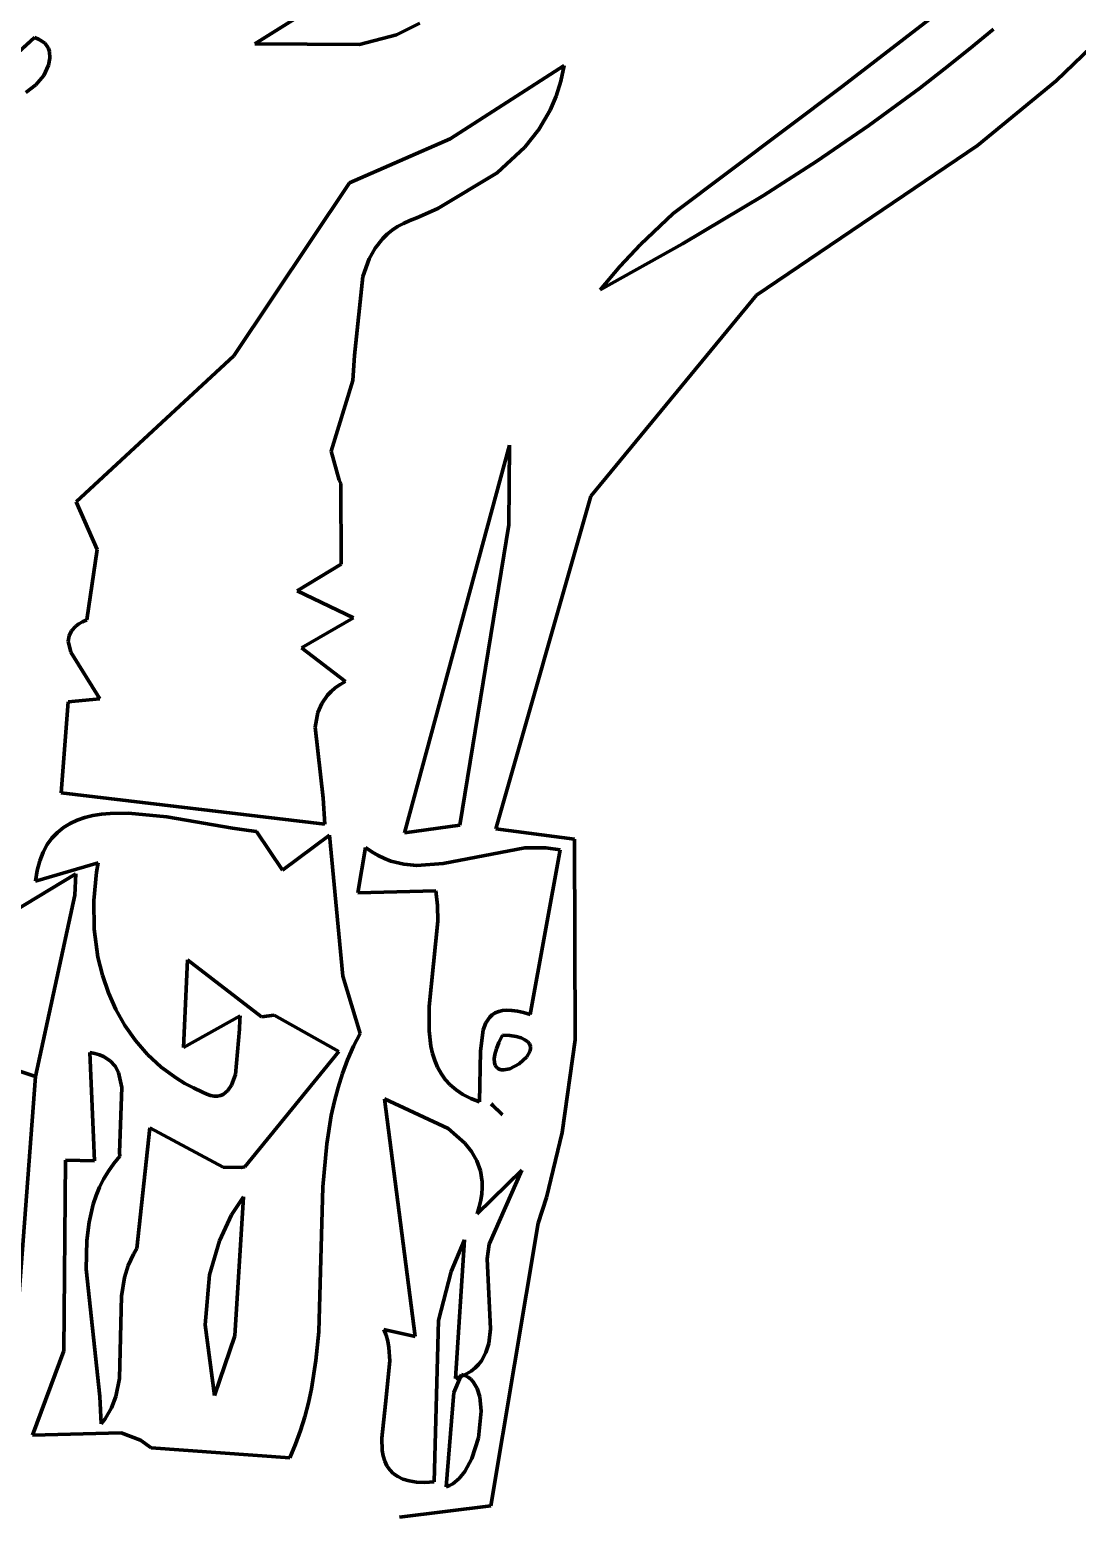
# Model space of a CAD drawing. Header units: millimetres. Extents: x 0 to 8.5, y 0 to 13.2.
# Drawn here: x 6.832 to 7.43, y 6.113 to 6.959 of the extents above; entities that cross this region are included whole.
import ezdxf

# ---------------------------------------------------------------- set-up
doc = ezdxf.new("R2010")
doc.units = ezdxf.units.MM
for name, color, linetype, lineweight in [('color#060606ff', 7, 'CONTINUOUS', 100), ('color#aeaeaeff', 7, 'CONTINUOUS', 100), ('color#ffffffff', 7, 'CONTINUOUS', 100)]:
    doc.layers.add(name, color=color, linetype=linetype, lineweight=lineweight)

msp = doc.modelspace()

# ---------------------------------------------------------------- linework, layer by layer
at = {"layer": 'color#060606ff'}
for p, q in [((7.01015, 6.98262), (6.96033, 6.95136)), ((7.04123, 6.95651), (7.05455, 6.96317)), ((7.35032, 6.96909), (7.29575, 6.9269)), ((6.83443, 6.95491), (6.76421, 6.89103)), ((6.83675, 6.95403), (6.83443, 6.95491)), ((6.83869, 6.95295), (6.83675, 6.95403)), ((6.84026, 6.95167), (6.83869, 6.95295)), ((7.02001, 6.95095), (7.04123, 6.95651)), ((7.36831, 6.94823), (7.38211, 6.95974)), ((7.44809, 6.95916), (7.41798, 6.93015)), ((6.84149, 6.95022), (6.84026, 6.95167)), ((6.84239, 6.94862), (6.84149, 6.95022)), ((6.84297, 6.94691), (6.84239, 6.94862)), ((6.84327, 6.94319), (6.84297, 6.94691)), ((6.96033, 6.95136), (7.02001, 6.95095)), ((7.35428, 6.93698), (7.36831, 6.94823)), ((6.83967, 6.93331), (6.8425, 6.93925)), ((6.8425, 6.93925), (6.84327, 6.94319)), ((7.13692, 6.93905), (7.07182, 6.89716)), ((7.13511, 6.93004), (7.13692, 6.93905)), ((7.34004, 6.92598), (7.35428, 6.93698)), ((6.82954, 6.92354), (6.8352, 6.92787)), ((6.8352, 6.92787), (6.83967, 6.93331)), ((7.13245, 6.92154), (7.13511, 6.93004)), ((7.41798, 6.93015), (7.37308, 6.8933)), ((7.12899, 6.91354), (7.13245, 6.92154)), ((7.29575, 6.9269), (7.19921, 6.8545)), ((7.31096, 6.9047), (7.34004, 6.92598)), ((7.12246, 6.90244), (7.12899, 6.91354)), ((7.11449, 6.89237), (7.12246, 6.90244)), ((7.28119, 6.88433), (7.31096, 6.9047)), ((7.07182, 6.89716), (7.01437, 6.87198)), ((7.37308, 6.8933), (7.24683, 6.80789)), ((7.09864, 6.87771), (7.11449, 6.89237)), ((7.06485, 6.85725), (7.09864, 6.87771)), ((7.25084, 6.86482), (7.28119, 6.88433)), ((7.01437, 6.87198), (6.94823, 6.77315)), ((7.2045, 6.83703), (7.25084, 6.86482)), ((7.04886, 6.85048), (7.05289, 6.85189)), ((7.05289, 6.85189), (7.06485, 6.85725)), ((7.19921, 6.8545), (7.18046, 6.83679)), ((7.03335, 6.8401), (7.03588, 6.84258)), ((7.03588, 6.84258), (7.03869, 6.84487)), ((7.03869, 6.84487), (7.04178, 6.84696)), ((7.04178, 6.84696), (7.04516, 6.84883)), ((7.04516, 6.84883), (7.04886, 6.85048)), ((7.02563, 6.82852), (7.02904, 6.83462)), ((7.02904, 6.83462), (7.03335, 6.8401)), ((7.15751, 6.81087), (7.2045, 6.83703)), ((7.18046, 6.83679), (7.16866, 6.8242)), ((7.02197, 6.81845), (7.02563, 6.82852)), ((7.01729, 6.77328), (7.02197, 6.81845)), ((7.16866, 6.8242), (7.15751, 6.81087)), ((7.24683, 6.80789), (7.15219, 6.69307)), ((6.94823, 6.77315), (6.85819, 6.68985)), ((7.01634, 6.75898), (7.01729, 6.77328)), ((7.00383, 6.71878), (7.01634, 6.75898)), ((7.00835, 6.7022), (7.00383, 6.71878)), ((7.10576, 6.72205), (7.04577, 6.50078)), ((7.10544, 6.67671), (7.10576, 6.72205)), ((7.00947, 6.70019), (7.00835, 6.7022)), ((7.00954, 6.65411), (7.00947, 6.70019)), ((7.15219, 6.69307), (7.098, 6.50309)), ((6.85819, 6.68985), (6.87018, 6.66252)), ((7.07741, 6.50515), (7.10544, 6.67671)), ((6.87018, 6.66252), (6.86432, 6.62234)), ((6.98453, 6.63897), (7.00954, 6.65411)), ((7.01661, 6.62351), (6.98453, 6.63897)), ((6.86432, 6.62234), (6.86189, 6.62119)), ((6.98699, 6.60632), (7.01661, 6.62351)), ((6.85556, 6.61609), (6.85415, 6.61325)), ((6.85809, 6.61874), (6.85556, 6.61609)), ((6.85982, 6.62), (6.85809, 6.61874)), ((6.86189, 6.62119), (6.85982, 6.62)), ((6.85415, 6.61325), (6.85373, 6.61025)), ((6.85373, 6.61025), (6.85526, 6.60389)), ((7.01207, 6.58719), (6.98699, 6.60632)), ((6.85526, 6.60389), (6.87179, 6.57719)), ((7.00174, 6.57935), (7.00382, 6.58152)), ((7.00382, 6.58152), (7.00622, 6.58355)), ((7.00622, 6.58355), (7.00896, 6.58544)), ((7.00896, 6.58544), (7.01207, 6.58719)), ((6.85371, 6.5756), (6.84974, 6.5235)), ((6.87179, 6.57719), (6.85371, 6.5756)), ((6.9963, 6.56951), (6.99848, 6.57464)), ((6.99848, 6.57464), (7.00174, 6.57935)), ((6.9947, 6.56112), (6.9963, 6.56951)), ((6.99936, 6.52056), (6.9947, 6.56112)), ((6.84974, 6.5235), (7.00026, 6.50569)), ((7.00026, 6.50569), (6.99936, 6.52056)), ((6.85097, 6.50376), (6.8475, 6.501)), ((6.85475, 6.50607), (6.85097, 6.50376)), ((6.85884, 6.50795), (6.85475, 6.50607)), ((6.8632, 6.50943), (6.85884, 6.50795)), ((6.86779, 6.51055), (6.8632, 6.50943)), ((6.87261, 6.51133), (6.86779, 6.51055)), ((6.87761, 6.5118), (6.87261, 6.51133)), ((6.88808, 6.51193), (6.87761, 6.5118)), ((6.91009, 6.50979), (6.88808, 6.51193)), ((6.94754, 6.50331), (6.91009, 6.50979)), ((7.04577, 6.50078), (7.07741, 6.50515)), ((6.84439, 6.49775), (6.84166, 6.49398)), ((6.8475, 6.501), (6.84439, 6.49775)), ((6.95693, 6.50197), (6.94754, 6.50331)), ((6.96127, 6.50154), (6.95693, 6.50197)), ((6.97603, 6.47947), (6.96127, 6.50154)), ((7.00291, 6.49942), (6.97603, 6.47947)), ((7.01056, 6.41878), (7.00291, 6.49942)), ((7.098, 6.50309), (7.14284, 6.49712)), ((7.14284, 6.49712), (7.14324, 6.38252)), ((6.83933, 6.48967), (6.83744, 6.48478)), ((6.84166, 6.49398), (6.83933, 6.48967)), ((7.02343, 6.49228), (7.01912, 6.46636)), ((7.02704, 6.4898), (7.02343, 6.49228)), ((7.03067, 6.48771), (7.02704, 6.4898)), ((7.03431, 6.486), (7.03067, 6.48771)), ((7.11457, 6.49209), (7.06788, 6.4832)), ((7.12655, 6.49213), (7.11457, 6.49209)), ((7.11755, 6.39695), (7.13461, 6.49098)), ((7.13461, 6.49098), (7.12655, 6.49213)), ((6.83506, 6.47316), (6.87083, 6.48365)), ((6.836, 6.47929), (6.83506, 6.47316)), ((6.83744, 6.48478), (6.836, 6.47929)), ((6.86987, 6.47828), (6.86824, 6.46202)), ((6.87083, 6.48365), (6.86987, 6.47828)), ((7.03798, 6.48463), (7.03431, 6.486)), ((7.04535, 6.48283), (7.03798, 6.48463)), ((7.0528, 6.48213), (7.04535, 6.48283)), ((7.06788, 6.4832), (7.0528, 6.48213)), ((6.85806, 6.47739), (6.8144, 6.45111)), ((6.8574, 6.46506), (6.85806, 6.47739)), ((6.83502, 6.3616), (6.8574, 6.46506)), ((6.86824, 6.46202), (6.86851, 6.44577)), ((7.01912, 6.46636), (7.06365, 6.46768)), ((7.06365, 6.46768), (7.06467, 6.45923)), ((7.06467, 6.45923), (7.06475, 6.45022)), ((6.86851, 6.44577), (6.87069, 6.4298)), ((7.06475, 6.45022), (7.05993, 6.40163)), ((6.87069, 6.4298), (6.87322, 6.41944)), ((6.91947, 6.37818), (6.92182, 6.42817)), ((6.92182, 6.42817), (6.96403, 6.39564)), ((6.87322, 6.41944), (6.87662, 6.40941)), ((7.02041, 6.38604), (7.01056, 6.41878)), ((6.87662, 6.40941), (6.88089, 6.39978)), ((6.88089, 6.39978), (6.88604, 6.39064)), ((6.95191, 6.39622), (6.91947, 6.37818)), ((6.95157, 6.38864), (6.95171, 6.39385)), ((6.95171, 6.39385), (6.95191, 6.39622)), ((6.96403, 6.39564), (6.97138, 6.39653)), ((6.97138, 6.39653), (7.00822, 6.37586)), ((7.05993, 6.40163), (7.05979, 6.3876)), ((7.09219, 6.39226), (7.09447, 6.39552)), ((7.09447, 6.39552), (7.09592, 6.39682)), ((7.09592, 6.39682), (7.09762, 6.39788)), ((7.09762, 6.39788), (7.09956, 6.39867)), ((7.09956, 6.39867), (7.10178, 6.39919)), ((7.10178, 6.39919), (7.10429, 6.39941)), ((7.10429, 6.39941), (7.1071, 6.39932)), ((7.1071, 6.39932), (7.11024, 6.39889)), ((7.11024, 6.39889), (7.11371, 6.3981)), ((7.11371, 6.3981), (7.11755, 6.39695)), ((6.88604, 6.39064), (6.89207, 6.38206)), ((6.94917, 6.36265), (6.95157, 6.38864)), ((7.01655, 6.37881), (7.02041, 6.38604)), ((7.05979, 6.3876), (7.06081, 6.37882)), ((7.08917, 6.37595), (7.09066, 6.38826)), ((7.09066, 6.38826), (7.09219, 6.39226)), ((7.10164, 6.38518), (7.09965, 6.38094)), ((7.10595, 6.38489), (7.10164, 6.38518)), ((6.89207, 6.38206), (6.89899, 6.37413)), ((7.01321, 6.37107), (7.01655, 6.37881)), ((7.06081, 6.37882), (7.06175, 6.37465)), ((7.09826, 6.37728), (7.09741, 6.37418)), ((7.09965, 6.38094), (7.09826, 6.37728)), ((7.10951, 6.38433), (7.10595, 6.38489)), ((7.11236, 6.38355), (7.10951, 6.38433)), ((7.11455, 6.38257), (7.11236, 6.38355)), ((7.11613, 6.38142), (7.11455, 6.38257)), ((7.11715, 6.38013), (7.11613, 6.38142)), ((7.11767, 6.37874), (7.11715, 6.38013)), ((7.11737, 6.37578), (7.11772, 6.37728)), ((7.11772, 6.37728), (7.11767, 6.37874)), ((7.14324, 6.38252), (7.1359, 6.32962)), ((6.86898, 6.37472), (6.86609, 6.37529)), ((6.86609, 6.37529), (6.86872, 6.31348)), ((6.87157, 6.37395), (6.86898, 6.37472)), ((6.87387, 6.37299), (6.87157, 6.37395)), ((6.87765, 6.37054), (6.87387, 6.37299)), ((6.88047, 6.36746), (6.87765, 6.37054)), ((6.89899, 6.37413), (6.90681, 6.36692)), ((7.00822, 6.37586), (6.95464, 6.31003)), ((7.01031, 6.36324), (7.01321, 6.37107)), ((7.06175, 6.37465), (7.06301, 6.37066)), ((7.06301, 6.37066), (7.06463, 6.36686)), ((7.08854, 6.34703), (7.08917, 6.37595)), ((7.09741, 6.37418), (7.09705, 6.3716)), ((7.09705, 6.3716), (7.09713, 6.36951)), ((7.09713, 6.36951), (7.0976, 6.36788)), ((7.10587, 6.366), (7.11124, 6.36873)), ((7.11124, 6.36873), (7.11565, 6.37277)), ((7.11565, 6.37277), (7.11737, 6.37578)), ((6.82441, 6.21978), (6.83502, 6.3616)), ((6.88244, 6.36382), (6.88047, 6.36746)), ((6.88434, 6.35525), (6.88244, 6.36382)), ((6.90681, 6.36692), (6.91553, 6.36052)), ((6.91553, 6.36052), (6.92023, 6.35764)), ((6.94696, 6.35661), (6.94917, 6.36265)), ((7.00783, 6.35535), (7.01031, 6.36324)), ((7.06463, 6.36686), (7.06663, 6.36326)), ((7.06663, 6.36326), (7.06906, 6.35989)), ((7.06906, 6.35989), (7.07193, 6.35676)), ((7.0976, 6.36788), (7.09842, 6.36668)), ((7.09842, 6.36668), (7.09952, 6.36587)), ((7.09952, 6.36587), (7.10087, 6.36544)), ((7.10087, 6.36544), (7.10241, 6.36533)), ((7.10241, 6.36533), (7.10587, 6.366)), ((6.88295, 6.3182), (6.88434, 6.35525)), ((6.92023, 6.35764), (6.92515, 6.35499)), ((6.92515, 6.35499), (6.93031, 6.35259)), ((6.93031, 6.35259), (6.93277, 6.35144)), ((6.93277, 6.35144), (6.93504, 6.35069)), ((6.94071, 6.35069), (6.94226, 6.35134)), ((6.94226, 6.35134), (6.94489, 6.3535)), ((6.94489, 6.3535), (6.94696, 6.35661)), ((7.00572, 6.34738), (7.00783, 6.35535)), ((7.07193, 6.35676), (7.07529, 6.3539)), ((7.07529, 6.3539), (7.07915, 6.35131)), ((7.07915, 6.35131), (7.08356, 6.34901)), ((6.93504, 6.35069), (6.93711, 6.35033)), ((6.93711, 6.35033), (6.939, 6.35034)), ((6.939, 6.35034), (6.94071, 6.35069)), ((7.00396, 6.33936), (7.00572, 6.34738)), ((7.03437, 6.34879), (7.05188, 6.213)), ((7.07075, 6.33185), (7.03437, 6.34879)), ((7.08356, 6.34901), (7.08854, 6.34703)), ((7.09535, 6.34593), (7.0962, 6.34508)), ((7.10172, 6.33957), (7.09535, 6.34593)), ((7.0962, 6.34508), (7.10172, 6.33957)), ((7.00135, 6.32315), (7.00396, 6.33936)), ((6.90023, 6.3322), (6.89294, 6.26326)), ((6.94217, 6.3097), (6.90023, 6.3322)), ((7.0803, 6.32349), (7.07075, 6.33185)), ((7.1359, 6.32962), (7.12682, 6.29246)), ((6.88321, 6.31602), (6.88295, 6.3182)), ((6.9992, 6.29852), (7.00135, 6.32315)), ((7.08408, 6.31868), (7.0803, 6.32349)), ((7.08704, 6.31339), (7.08408, 6.31868)), ((6.85216, 6.3137), (6.85109, 6.2049)), ((6.86872, 6.31348), (6.85216, 6.3137)), ((6.87662, 6.30748), (6.87971, 6.31184)), ((6.87971, 6.31184), (6.88321, 6.31602)), ((6.95248, 6.30958), (6.94217, 6.3097)), ((6.95464, 6.31003), (6.95248, 6.30958)), ((7.08908, 6.30762), (7.08704, 6.31339)), ((6.87159, 6.29832), (6.87392, 6.30297)), ((6.87392, 6.30297), (6.87662, 6.30748)), ((7.11268, 6.30799), (7.08725, 6.28311)), ((7.09007, 6.30132), (7.08908, 6.30762)), ((7.09014, 6.29797), (7.09007, 6.30132)), ((7.09413, 6.26571), (7.11268, 6.30799)), ((6.86796, 6.2886), (6.86961, 6.29352)), ((6.86961, 6.29352), (6.87159, 6.29832)), ((6.99677, 6.21566), (6.9992, 6.29852)), ((7.08936, 6.29084), (7.08991, 6.29448)), ((7.08991, 6.29448), (7.09014, 6.29797)), ((7.12682, 6.29246), (7.12218, 6.27779)), ((6.86556, 6.27842), (6.86796, 6.2886)), ((7.08725, 6.28311), (7.08848, 6.28705)), ((7.08848, 6.28705), (7.08936, 6.29084)), ((6.86423, 6.26785), (6.86556, 6.27842)), ((7.12218, 6.27779), (7.09511, 6.1164)), ((6.86385, 6.25143), (6.86423, 6.26785)), ((7.07236, 6.25023), (7.0801, 6.26821)), ((7.0801, 6.26821), (7.07493, 6.18904)), ((6.89097, 6.2601), (6.88789, 6.25355)), ((6.89294, 6.26326), (6.89097, 6.2601)), ((7.09293, 6.25746), (7.09413, 6.26571)), ((6.87174, 6.17874), (6.86385, 6.25143)), ((6.88789, 6.25355), (6.88579, 6.24675)), ((7.06518, 6.22217), (7.07236, 6.25023)), ((7.09488, 6.2175), (7.09293, 6.25746)), ((6.88579, 6.24675), (6.8841, 6.23618)), ((6.8841, 6.23618), (6.88306, 6.18912)), ((6.99518, 6.1993), (6.99677, 6.21566)), ((7.05188, 6.213), (7.03393, 6.21705)), ((7.03393, 6.21705), (7.03527, 6.21385)), ((7.06273, 6.12999), (7.06518, 6.22217)), ((7.09386, 6.20901), (7.09488, 6.2175)), ((7.03527, 6.21385), (7.03624, 6.21044)), ((7.03624, 6.21044), (7.03689, 6.20686)), ((7.09226, 6.20385), (7.09386, 6.20901)), ((6.85109, 6.2049), (6.83334, 6.15672)), ((6.99262, 6.18312), (6.99518, 6.1993)), ((7.03735, 6.19925), (7.03482, 6.17464)), ((7.03689, 6.20686), (7.03735, 6.19925)), ((7.08807, 6.19706), (7.08973, 6.19918)), ((7.08973, 6.19918), (7.09226, 6.20385)), ((7.07829, 6.19128), (7.07384, 6.18106)), ((7.07493, 6.18904), (7.07827, 6.19026)), ((7.07827, 6.19026), (7.08123, 6.19168)), ((7.08029, 6.19073), (7.07829, 6.19128)), ((7.08209, 6.18984), (7.08029, 6.19073)), ((7.08123, 6.19168), (7.08384, 6.1933)), ((7.08384, 6.1933), (7.08611, 6.19509)), ((7.08611, 6.19509), (7.08807, 6.19706)), ((6.88306, 6.18912), (6.88089, 6.17887)), ((6.99089, 6.17511), (6.99262, 6.18312)), ((7.08368, 6.18863), (7.08209, 6.18984)), ((7.08507, 6.18713), (7.08368, 6.18863)), ((7.08727, 6.18333), (7.08507, 6.18713)), ((7.08874, 6.17866), (7.08727, 6.18333)), ((6.87258, 6.16312), (6.87174, 6.17874)), ((6.88089, 6.17887), (6.87838, 6.17234)), ((6.98882, 6.16717), (6.99089, 6.17511)), ((7.03482, 6.17464), (7.03274, 6.15497)), ((7.07384, 6.18106), (7.06958, 6.12721)), ((7.08963, 6.17045), (7.08874, 6.17866)), ((6.87482, 6.16611), (6.87258, 6.16312)), ((6.87838, 6.17234), (6.87482, 6.16611)), ((6.98637, 6.15929), (6.98882, 6.16717)), ((7.088, 6.15522), (7.08963, 6.17045)), ((6.83334, 6.15672), (6.88387, 6.15799)), ((6.88387, 6.15799), (6.89494, 6.1539)), ((6.98351, 6.15149), (6.98637, 6.15929)), ((6.89494, 6.1539), (6.90109, 6.14951)), ((6.90109, 6.14951), (6.98021, 6.14377)), ((6.98021, 6.14377), (6.98351, 6.15149)), ((7.03274, 6.15497), (7.03305, 6.14804)), ((7.03305, 6.14804), (7.0336, 6.14488)), ((7.08424, 6.14346), (7.088, 6.15522)), ((7.0336, 6.14488), (7.03447, 6.14195)), ((7.03447, 6.14195), (7.0357, 6.13928)), ((7.0802, 6.13595), (7.08424, 6.14346)), ((7.0357, 6.13928), (7.03731, 6.13688)), ((7.03731, 6.13688), (7.03935, 6.13479)), ((7.03935, 6.13479), (7.04186, 6.13303)), ((7.04186, 6.13303), (7.04488, 6.13162)), ((7.04488, 6.13162), (7.04843, 6.13059)), ((7.07345, 6.12896), (7.07701, 6.13194)), ((7.07701, 6.13194), (7.0802, 6.13595)), ((7.04843, 6.13059), (7.05257, 6.12995)), ((7.05257, 6.12995), (7.05732, 6.12975)), ((7.05732, 6.12975), (7.06273, 6.12999)), ((7.06958, 6.12721), (7.07155, 6.12792)), ((7.07155, 6.12792), (7.07345, 6.12896)), ((7.09511, 6.1164), (7.04298, 6.10984))]:
    msp.add_line(p, q, dxfattribs=at)
at = {"layer": 'color#aeaeaeff'}
for p, q in [((7.09965, 6.38094), (7.10164, 6.38518)), ((7.10164, 6.38518), (7.10595, 6.38489)), ((7.09741, 6.37418), (7.09826, 6.37728)), ((7.09826, 6.37728), (7.09965, 6.38094)), ((7.10595, 6.38489), (7.10951, 6.38433)), ((7.10951, 6.38433), (7.11236, 6.38355)), ((7.11236, 6.38355), (7.11455, 6.38257)), ((7.11455, 6.38257), (7.11613, 6.38142)), ((7.11613, 6.38142), (7.11715, 6.38013)), ((7.11715, 6.38013), (7.11767, 6.37874)), ((7.11772, 6.37728), (7.11737, 6.37578)), ((7.11767, 6.37874), (7.11772, 6.37728)), ((6.80483, 6.37155), (6.83502, 6.3616)), ((7.09705, 6.3716), (7.09741, 6.37418)), ((7.09713, 6.36951), (7.09705, 6.3716)), ((7.0976, 6.36788), (7.09713, 6.36951)), ((7.11124, 6.36873), (7.10587, 6.366)), ((7.11565, 6.37277), (7.11124, 6.36873)), ((7.11737, 6.37578), (7.11565, 6.37277)), ((6.83502, 6.3616), (6.82441, 6.21978)), ((7.09842, 6.36668), (7.0976, 6.36788)), ((7.09952, 6.36587), (7.09842, 6.36668)), ((7.10087, 6.36544), (7.09952, 6.36587)), ((7.10241, 6.36533), (7.10087, 6.36544)), ((7.10587, 6.366), (7.10241, 6.36533)), ((7.09535, 6.34593), (7.10172, 6.33957)), ((7.0962, 6.34508), (7.09535, 6.34593)), ((7.10172, 6.33957), (7.0962, 6.34508)), ((6.94702, 6.28247), (6.95387, 6.29276)), ((6.95387, 6.29276), (6.94877, 6.21348)), ((6.94, 6.26779), (6.94702, 6.28247)), ((6.93439, 6.24829), (6.94, 6.26779)), ((6.93182, 6.2198), (6.93439, 6.24829)), ((6.93729, 6.17931), (6.93182, 6.2198)), ((6.94877, 6.21348), (6.93729, 6.17931))]:
    msp.add_line(p, q, dxfattribs=at)
at = {"layer": 'color#ffffffff'}
for p, q in [((6.96033, 6.95136), (7.01015, 6.98262)), ((7.05455, 6.96317), (7.04123, 6.95651)), ((7.29575, 6.9269), (7.35032, 6.96909)), ((6.76421, 6.89103), (6.83443, 6.95491)), ((6.83443, 6.95491), (6.83675, 6.95403)), ((6.83675, 6.95403), (6.83869, 6.95295)), ((6.83869, 6.95295), (6.84026, 6.95167)), ((7.04123, 6.95651), (7.02001, 6.95095)), ((7.38211, 6.95974), (7.36831, 6.94823)), ((7.41798, 6.93015), (7.44809, 6.95916)), ((6.84026, 6.95167), (6.84149, 6.95022)), ((6.84149, 6.95022), (6.84239, 6.94862)), ((6.84239, 6.94862), (6.84297, 6.94691)), ((6.84297, 6.94691), (6.84327, 6.94319)), ((7.02001, 6.95095), (6.96033, 6.95136)), ((7.36831, 6.94823), (7.35428, 6.93698)), ((6.8425, 6.93925), (6.83967, 6.93331)), ((6.84327, 6.94319), (6.8425, 6.93925)), ((7.07182, 6.89716), (7.13692, 6.93905)), ((7.13692, 6.93905), (7.13511, 6.93004)), ((7.35428, 6.93698), (7.34004, 6.92598)), ((6.8352, 6.92787), (6.82954, 6.92354)), ((6.83967, 6.93331), (6.8352, 6.92787)), ((7.13511, 6.93004), (7.13245, 6.92154)), ((7.37308, 6.8933), (7.41798, 6.93015)), ((7.13245, 6.92154), (7.12899, 6.91354)), ((7.19921, 6.8545), (7.29575, 6.9269)), ((7.34004, 6.92598), (7.31096, 6.9047)), ((7.12899, 6.91354), (7.12246, 6.90244)), ((7.12246, 6.90244), (7.11449, 6.89237)), ((7.31096, 6.9047), (7.28119, 6.88433)), ((7.01437, 6.87198), (7.07182, 6.89716)), ((7.24683, 6.80789), (7.37308, 6.8933)), ((7.11449, 6.89237), (7.09864, 6.87771)), ((7.09864, 6.87771), (7.06485, 6.85725)), ((7.28119, 6.88433), (7.25084, 6.86482)), ((6.94823, 6.77315), (7.01437, 6.87198)), ((7.25084, 6.86482), (7.2045, 6.83703)), ((7.05289, 6.85189), (7.04886, 6.85048)), ((7.06485, 6.85725), (7.05289, 6.85189)), ((7.18046, 6.83679), (7.19921, 6.8545)), ((7.03588, 6.84258), (7.03335, 6.8401)), ((7.03869, 6.84487), (7.03588, 6.84258)), ((7.04178, 6.84696), (7.03869, 6.84487)), ((7.04516, 6.84883), (7.04178, 6.84696)), ((7.04886, 6.85048), (7.04516, 6.84883)), ((7.02904, 6.83462), (7.02563, 6.82852)), ((7.03335, 6.8401), (7.02904, 6.83462)), ((7.2045, 6.83703), (7.15751, 6.81087)), ((7.16866, 6.8242), (7.18046, 6.83679)), ((7.02563, 6.82852), (7.02197, 6.81845)), ((7.02197, 6.81845), (7.01729, 6.77328)), ((7.15751, 6.81087), (7.16866, 6.8242)), ((7.15219, 6.69307), (7.24683, 6.80789)), ((6.85819, 6.68985), (6.94823, 6.77315)), ((7.01729, 6.77328), (7.01634, 6.75898)), ((7.01634, 6.75898), (7.00383, 6.71878)), ((7.00383, 6.71878), (7.00835, 6.7022)), ((7.04577, 6.50078), (7.10576, 6.72205)), ((7.10576, 6.72205), (7.10544, 6.67671)), ((7.00835, 6.7022), (7.00947, 6.70019)), ((7.00947, 6.70019), (7.00954, 6.65411)), ((7.098, 6.50309), (7.15219, 6.69307)), ((6.87018, 6.66252), (6.85819, 6.68985)), ((7.10544, 6.67671), (7.07741, 6.50515)), ((6.86432, 6.62234), (6.87018, 6.66252)), ((7.00954, 6.65411), (6.98453, 6.63897)), ((6.98453, 6.63897), (7.01661, 6.62351)), ((6.86189, 6.62119), (6.86432, 6.62234)), ((7.01661, 6.62351), (6.98699, 6.60632)), ((6.85415, 6.61325), (6.85556, 6.61609)), ((6.85556, 6.61609), (6.85809, 6.61874)), ((6.85809, 6.61874), (6.85982, 6.62)), ((6.85982, 6.62), (6.86189, 6.62119)), ((6.85373, 6.61025), (6.85415, 6.61325)), ((6.85526, 6.60389), (6.85373, 6.61025)), ((6.98699, 6.60632), (7.01207, 6.58719)), ((6.87179, 6.57719), (6.85526, 6.60389)), ((7.00382, 6.58152), (7.00174, 6.57935)), ((7.00622, 6.58355), (7.00382, 6.58152)), ((7.00896, 6.58544), (7.00622, 6.58355)), ((7.01207, 6.58719), (7.00896, 6.58544)), ((6.84974, 6.5235), (6.85371, 6.5756)), ((6.85371, 6.5756), (6.87179, 6.57719)), ((6.99848, 6.57464), (6.9963, 6.56951)), ((7.00174, 6.57935), (6.99848, 6.57464)), ((6.9963, 6.56951), (6.9947, 6.56112)), ((6.9947, 6.56112), (6.99936, 6.52056)), ((7.00026, 6.50569), (6.84974, 6.5235)), ((6.99936, 6.52056), (7.00026, 6.50569)), ((6.8475, 6.501), (6.85097, 6.50376)), ((6.85097, 6.50376), (6.85475, 6.50607)), ((6.85475, 6.50607), (6.85884, 6.50795)), ((6.85884, 6.50795), (6.8632, 6.50943)), ((6.8632, 6.50943), (6.86779, 6.51055)), ((6.86779, 6.51055), (6.87261, 6.51133)), ((6.87261, 6.51133), (6.87761, 6.5118)), ((6.87761, 6.5118), (6.88808, 6.51193)), ((6.88808, 6.51193), (6.91009, 6.50979)), ((6.91009, 6.50979), (6.94754, 6.50331)), ((7.07741, 6.50515), (7.04577, 6.50078)), ((6.84166, 6.49398), (6.84439, 6.49775)), ((6.84439, 6.49775), (6.8475, 6.501)), ((6.94754, 6.50331), (6.95693, 6.50197)), ((6.95693, 6.50197), (6.96127, 6.50154)), ((6.96127, 6.50154), (6.97603, 6.47947)), ((6.97603, 6.47947), (7.00291, 6.49942)), ((7.00291, 6.49942), (7.01056, 6.41878)), ((7.14284, 6.49712), (7.098, 6.50309)), ((7.14324, 6.38252), (7.14284, 6.49712)), ((6.83744, 6.48478), (6.83933, 6.48967)), ((6.83933, 6.48967), (6.84166, 6.49398)), ((7.01912, 6.46636), (7.02343, 6.49228)), ((7.02343, 6.49228), (7.02704, 6.4898)), ((7.02704, 6.4898), (7.03067, 6.48771)), ((7.03067, 6.48771), (7.03431, 6.486)), ((7.06788, 6.4832), (7.11457, 6.49209)), ((7.11457, 6.49209), (7.12655, 6.49213)), ((7.13461, 6.49098), (7.11755, 6.39695)), ((7.12655, 6.49213), (7.13461, 6.49098)), ((6.87083, 6.48365), (6.83506, 6.47316)), ((6.83506, 6.47316), (6.836, 6.47929)), ((6.836, 6.47929), (6.83744, 6.48478)), ((6.86824, 6.46202), (6.86987, 6.47828)), ((6.86987, 6.47828), (6.87083, 6.48365)), ((7.03431, 6.486), (7.03798, 6.48463)), ((7.03798, 6.48463), (7.04535, 6.48283)), ((7.04535, 6.48283), (7.0528, 6.48213)), ((7.0528, 6.48213), (7.06788, 6.4832)), ((6.8144, 6.45111), (6.85806, 6.47739)), ((6.85806, 6.47739), (6.8574, 6.46506)), ((6.8574, 6.46506), (6.83502, 6.3616)), ((6.86851, 6.44577), (6.86824, 6.46202)), ((7.06365, 6.46768), (7.01912, 6.46636)), ((7.06467, 6.45923), (7.06365, 6.46768)), ((7.06475, 6.45022), (7.06467, 6.45923)), ((6.87069, 6.4298), (6.86851, 6.44577)), ((7.05993, 6.40163), (7.06475, 6.45022)), ((6.87322, 6.41944), (6.87069, 6.4298)), ((6.92182, 6.42817), (6.91947, 6.37818)), ((6.96403, 6.39564), (6.92182, 6.42817)), ((6.87662, 6.40941), (6.87322, 6.41944)), ((7.01056, 6.41878), (7.02041, 6.38604)), ((6.88089, 6.39978), (6.87662, 6.40941)), ((6.88604, 6.39064), (6.88089, 6.39978)), ((6.91947, 6.37818), (6.95191, 6.39622)), ((6.95171, 6.39385), (6.95157, 6.38864)), ((6.95191, 6.39622), (6.95171, 6.39385)), ((6.97138, 6.39653), (6.96403, 6.39564)), ((7.00822, 6.37586), (6.97138, 6.39653)), ((7.05979, 6.3876), (7.05993, 6.40163)), ((7.09447, 6.39552), (7.09219, 6.39226)), ((7.09592, 6.39682), (7.09447, 6.39552)), ((7.09762, 6.39788), (7.09592, 6.39682)), ((7.09956, 6.39867), (7.09762, 6.39788)), ((7.10178, 6.39919), (7.09956, 6.39867)), ((7.10429, 6.39941), (7.10178, 6.39919)), ((7.1071, 6.39932), (7.10429, 6.39941)), ((7.11024, 6.39889), (7.1071, 6.39932)), ((7.11371, 6.3981), (7.11024, 6.39889)), ((7.11755, 6.39695), (7.11371, 6.3981)), ((6.89207, 6.38206), (6.88604, 6.39064)), ((6.95157, 6.38864), (6.94917, 6.36265)), ((7.02041, 6.38604), (7.01655, 6.37881)), ((7.06081, 6.37882), (7.05979, 6.3876)), ((7.09066, 6.38826), (7.08917, 6.37595)), ((7.09219, 6.39226), (7.09066, 6.38826)), ((6.89899, 6.37413), (6.89207, 6.38206)), ((7.01655, 6.37881), (7.01321, 6.37107)), ((7.06175, 6.37465), (7.06081, 6.37882)), ((7.1359, 6.32962), (7.14324, 6.38252)), ((6.83502, 6.3616), (6.80483, 6.37155)), ((6.86872, 6.31348), (6.86609, 6.37529)), ((6.86609, 6.37529), (6.86898, 6.37472)), ((6.86898, 6.37472), (6.87157, 6.37395)), ((6.87157, 6.37395), (6.87387, 6.37299)), ((6.87387, 6.37299), (6.87765, 6.37054)), ((6.87765, 6.37054), (6.88047, 6.36746)), ((6.90681, 6.36692), (6.89899, 6.37413)), ((6.95464, 6.31003), (7.00822, 6.37586)), ((7.01321, 6.37107), (7.01031, 6.36324)), ((7.06301, 6.37066), (7.06175, 6.37465)), ((7.06463, 6.36686), (7.06301, 6.37066)), ((7.08917, 6.37595), (7.08854, 6.34703)), ((6.88047, 6.36746), (6.88244, 6.36382)), ((6.88244, 6.36382), (6.88434, 6.35525)), ((6.91553, 6.36052), (6.90681, 6.36692)), ((6.92023, 6.35764), (6.91553, 6.36052)), ((6.94917, 6.36265), (6.94696, 6.35661)), ((7.01031, 6.36324), (7.00783, 6.35535)), ((7.06663, 6.36326), (7.06463, 6.36686)), ((7.06906, 6.35989), (7.06663, 6.36326)), ((7.07193, 6.35676), (7.06906, 6.35989)), ((6.88434, 6.35525), (6.88295, 6.3182)), ((6.92515, 6.35499), (6.92023, 6.35764)), ((6.93031, 6.35259), (6.92515, 6.35499)), ((6.93277, 6.35144), (6.93031, 6.35259)), ((6.93504, 6.35069), (6.93277, 6.35144)), ((6.94226, 6.35134), (6.94071, 6.35069)), ((6.94489, 6.3535), (6.94226, 6.35134)), ((6.94696, 6.35661), (6.94489, 6.3535)), ((7.00783, 6.35535), (7.00572, 6.34738)), ((7.07529, 6.3539), (7.07193, 6.35676)), ((7.07915, 6.35131), (7.07529, 6.3539)), ((7.08356, 6.34901), (7.07915, 6.35131)), ((6.93711, 6.35033), (6.93504, 6.35069)), ((6.939, 6.35034), (6.93711, 6.35033)), ((6.94071, 6.35069), (6.939, 6.35034)), ((7.00572, 6.34738), (7.00396, 6.33936)), ((7.03437, 6.34879), (7.07075, 6.33185)), ((7.05188, 6.213), (7.03437, 6.34879)), ((7.08854, 6.34703), (7.08356, 6.34901)), ((7.00396, 6.33936), (7.00135, 6.32315)), ((6.89294, 6.26326), (6.90023, 6.3322)), ((6.90023, 6.3322), (6.94217, 6.3097)), ((7.07075, 6.33185), (7.0803, 6.32349)), ((7.12682, 6.29246), (7.1359, 6.32962)), ((6.88295, 6.3182), (6.88321, 6.31602)), ((7.00135, 6.32315), (6.9992, 6.29852)), ((7.0803, 6.32349), (7.08408, 6.31868)), ((7.08408, 6.31868), (7.08704, 6.31339)), ((6.85109, 6.2049), (6.85216, 6.3137)), ((6.85216, 6.3137), (6.86872, 6.31348)), ((6.87971, 6.31184), (6.87662, 6.30748)), ((6.88321, 6.31602), (6.87971, 6.31184)), ((6.94217, 6.3097), (6.95248, 6.30958)), ((6.95248, 6.30958), (6.95464, 6.31003)), ((7.08704, 6.31339), (7.08908, 6.30762)), ((6.87392, 6.30297), (6.87159, 6.29832)), ((6.87662, 6.30748), (6.87392, 6.30297)), ((7.08725, 6.28311), (7.11268, 6.30799)), ((7.08908, 6.30762), (7.09007, 6.30132)), ((7.09007, 6.30132), (7.09014, 6.29797)), ((7.11268, 6.30799), (7.09413, 6.26571)), ((6.86961, 6.29352), (6.86796, 6.2886)), ((6.87159, 6.29832), (6.86961, 6.29352)), ((6.95387, 6.29276), (6.94702, 6.28247)), ((6.94877, 6.21348), (6.95387, 6.29276)), ((6.9992, 6.29852), (6.99677, 6.21566)), ((7.08991, 6.29448), (7.08936, 6.29084)), ((7.09014, 6.29797), (7.08991, 6.29448)), ((7.12218, 6.27779), (7.12682, 6.29246)), ((6.86796, 6.2886), (6.86556, 6.27842)), ((7.08848, 6.28705), (7.08725, 6.28311)), ((7.08936, 6.29084), (7.08848, 6.28705)), ((6.86556, 6.27842), (6.86423, 6.26785)), ((6.94702, 6.28247), (6.94, 6.26779)), ((7.09511, 6.1164), (7.12218, 6.27779)), ((6.86423, 6.26785), (6.86385, 6.25143)), ((6.94, 6.26779), (6.93439, 6.24829)), ((7.0801, 6.26821), (7.07236, 6.25023)), ((7.07493, 6.18904), (7.0801, 6.26821)), ((6.88789, 6.25355), (6.89097, 6.2601)), ((6.89097, 6.2601), (6.89294, 6.26326)), ((7.09413, 6.26571), (7.09293, 6.25746)), ((6.86385, 6.25143), (6.87174, 6.17874)), ((6.88579, 6.24675), (6.88789, 6.25355)), ((7.07236, 6.25023), (7.06518, 6.22217)), ((7.09293, 6.25746), (7.09488, 6.2175)), ((6.8841, 6.23618), (6.88579, 6.24675)), ((6.93439, 6.24829), (6.93182, 6.2198)), ((6.88306, 6.18912), (6.8841, 6.23618)), ((6.93182, 6.2198), (6.93729, 6.17931)), ((6.99677, 6.21566), (6.99518, 6.1993)), ((7.03527, 6.21385), (7.03393, 6.21705)), ((7.03393, 6.21705), (7.05188, 6.213)), ((7.06518, 6.22217), (7.06273, 6.12999)), ((7.09488, 6.2175), (7.09386, 6.20901)), ((6.93729, 6.17931), (6.94877, 6.21348)), ((7.03624, 6.21044), (7.03527, 6.21385)), ((7.03689, 6.20686), (7.03624, 6.21044)), ((7.09386, 6.20901), (7.09226, 6.20385)), ((6.83334, 6.15672), (6.85109, 6.2049)), ((6.99518, 6.1993), (6.99262, 6.18312)), ((7.03482, 6.17464), (7.03735, 6.19925)), ((7.03735, 6.19925), (7.03689, 6.20686)), ((7.08973, 6.19918), (7.08807, 6.19706)), ((7.09226, 6.20385), (7.08973, 6.19918)), ((7.07384, 6.18106), (7.07829, 6.19128)), ((7.07827, 6.19026), (7.07493, 6.18904)), ((7.08123, 6.19168), (7.07827, 6.19026)), ((7.07829, 6.19128), (7.08029, 6.19073)), ((7.08029, 6.19073), (7.08209, 6.18984)), ((7.08384, 6.1933), (7.08123, 6.19168)), ((7.08611, 6.19509), (7.08384, 6.1933)), ((7.08807, 6.19706), (7.08611, 6.19509)), ((6.88089, 6.17887), (6.88306, 6.18912)), ((6.99262, 6.18312), (6.99089, 6.17511)), ((7.08209, 6.18984), (7.08368, 6.18863)), ((7.08368, 6.18863), (7.08507, 6.18713)), ((7.08507, 6.18713), (7.08727, 6.18333)), ((7.08727, 6.18333), (7.08874, 6.17866)), ((6.87174, 6.17874), (6.87258, 6.16312)), ((6.87838, 6.17234), (6.88089, 6.17887)), ((6.99089, 6.17511), (6.98882, 6.16717)), ((7.03274, 6.15497), (7.03482, 6.17464)), ((7.06958, 6.12721), (7.07384, 6.18106)), ((7.08874, 6.17866), (7.08963, 6.17045)), ((6.87258, 6.16312), (6.87482, 6.16611)), ((6.87482, 6.16611), (6.87838, 6.17234)), ((6.98882, 6.16717), (6.98637, 6.15929)), ((7.08963, 6.17045), (7.088, 6.15522)), ((6.88387, 6.15799), (6.83334, 6.15672)), ((6.89494, 6.1539), (6.88387, 6.15799)), ((6.98637, 6.15929), (6.98351, 6.15149)), ((6.90109, 6.14951), (6.89494, 6.1539)), ((6.98021, 6.14377), (6.90109, 6.14951)), ((6.98351, 6.15149), (6.98021, 6.14377)), ((7.03305, 6.14804), (7.03274, 6.15497)), ((7.0336, 6.14488), (7.03305, 6.14804)), ((7.088, 6.15522), (7.08424, 6.14346)), ((7.03447, 6.14195), (7.0336, 6.14488)), ((7.0357, 6.13928), (7.03447, 6.14195)), ((7.08424, 6.14346), (7.0802, 6.13595)), ((7.03731, 6.13688), (7.0357, 6.13928)), ((7.03935, 6.13479), (7.03731, 6.13688)), ((7.04186, 6.13303), (7.03935, 6.13479)), ((7.04488, 6.13162), (7.04186, 6.13303)), ((7.04843, 6.13059), (7.04488, 6.13162)), ((7.07701, 6.13194), (7.07345, 6.12896)), ((7.0802, 6.13595), (7.07701, 6.13194)), ((7.05257, 6.12995), (7.04843, 6.13059)), ((7.05732, 6.12975), (7.05257, 6.12995)), ((7.06273, 6.12999), (7.05732, 6.12975)), ((7.07155, 6.12792), (7.06958, 6.12721)), ((7.07345, 6.12896), (7.07155, 6.12792)), ((7.04298, 6.10984), (7.09511, 6.1164))]:
    msp.add_line(p, q, dxfattribs=at)

doc.saveas('drawing.dxf')
